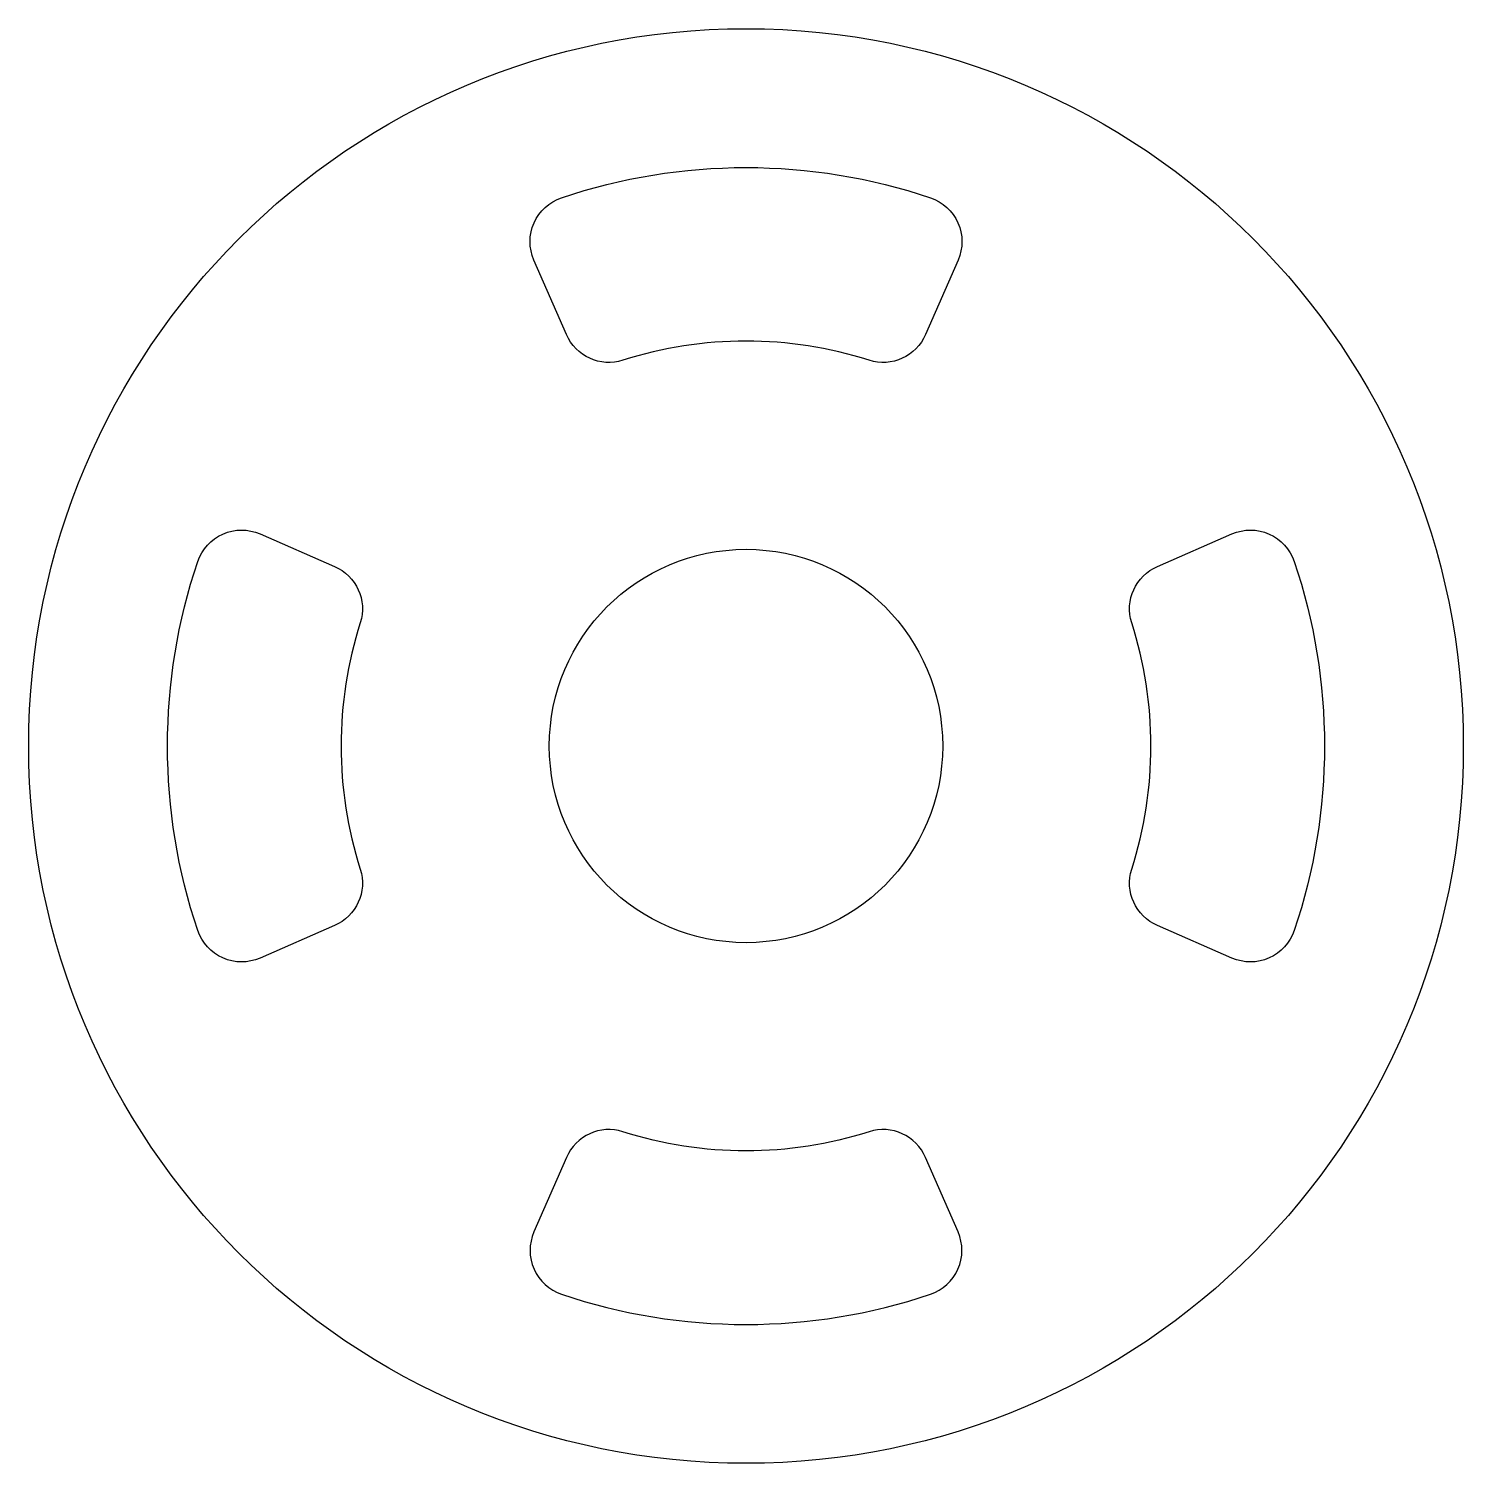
# Model space of a CAD drawing. Extents: x -62 to 62, y -62 to 62.
import ezdxf

# ---------------------------------------------------------------- set-up
doc = ezdxf.new("R2010")
doc.units = 0

msp = doc.modelspace()

# ---------------------------------------------------------------- linework, layer by layer
at = {"layer": '1'}
for points in [[(18.33, 42), (15.52, 35.56, -0.384431), (10.64, 33.34, 0.155624), (-10.64, 33.34, -0.384431), (-15.52, 35.56), (-18.33, 42, -0.439951), (-15.94, 47.39, -0.163663), (15.94, 47.39, -0.439951)], [(-33.34, 10.64, 0.155624), (-33.34, -10.64, -0.384431), (-35.56, -15.52), (-42, -18.33, -0.439951), (-47.39, -15.94, -0.163663), (-47.39, 15.94, -0.439951), (-42, 18.33), (-35.56, 15.52, -0.384431)], [(47.39, 15.94, -0.163663), (47.39, -15.94, -0.439951), (42, -18.33), (35.56, -15.52, -0.384431), (33.34, -10.64, 0.155624), (33.34, 10.64, -0.384431), (35.56, 15.52), (42, 18.33, -0.439951)], [(18.33, -42), (15.52, -35.56, 0.384431), (10.64, -33.34, -0.155624), (-10.64, -33.34, 0.384431), (-15.52, -35.56), (-18.33, -42, 0.439951), (-15.94, -47.39, 0.163663), (15.94, -47.39, 0.439951)]]:
    msp.add_lwpolyline(points, format="xyb", close=True, dxfattribs=at)
for radius in [62, 17]:
    msp.add_circle((0, 0), radius, dxfattribs=at)

doc.saveas('drawing.dxf')
